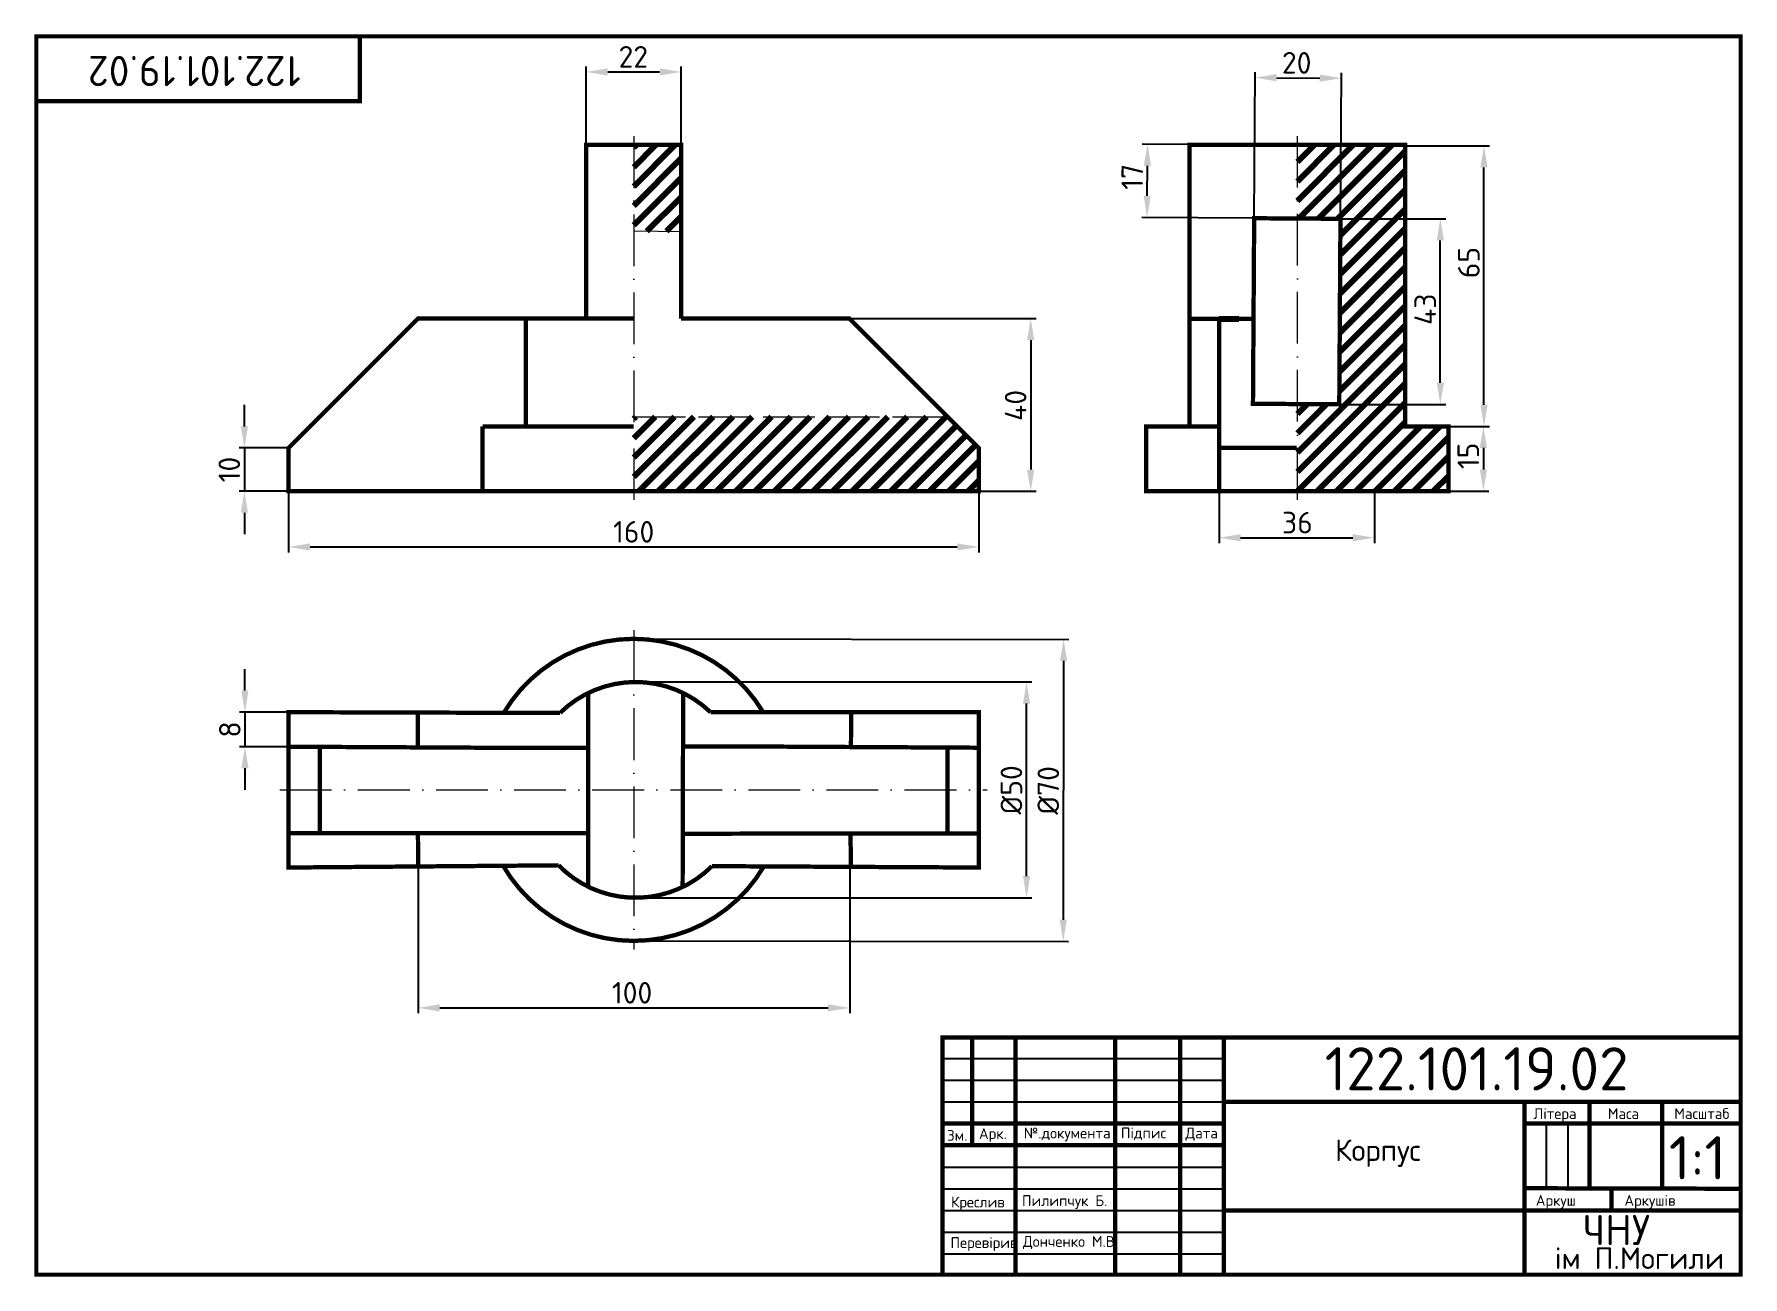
# Model space of a CAD drawing. Header units: millimetres. Extents: x 20 to 416, y 4 to 292.
import ezdxf
from ezdxf.enums import TextEntityAlignment as Align

# ---------------------------------------------------------------- set-up
doc = ezdxf.new("R2010")
doc.units = ezdxf.units.MM
doc.header["$PDMODE"] = 34
doc.header["$PDSIZE"] = -3
doc.linetypes.add('ACAD_ISO02W100', pattern=[15, 12, -3])
doc.linetypes.add('ACAD_ISO10W100', pattern=[18, 12, -3, 0, -3])
for name, color, linetype in [('Dim', 5, 'Continuous'), ('Kontur', 7, 'Continuous'), ('Osy', 1, 'ACAD_ISO10W100'), ('Strih', 114, 'ACAD_ISO02W100')]:
    doc.layers.add(name, color=color, linetype=linetype)
doc.styles.get("Standard").update_dxf_attribs({"font": 'isocpeur.ttf'})
doc.dimstyles.new('ESKD_', dxfattribs={"dimtxt": 5, "dimasz": 5, "dimexe": 1.25, "dimexo": 0, "dimgap": 1, "dimtad": 1, "dimtoh": 1, "dimdec": 1, "dimtxsty": 'Standard', "dimcen": 2.5, "dimclrd": 256, "dimclre": 256, "dimclrt": 256, "dimadec": 0, "dimazin": 0, "dimtfac": 1, "dimtdec": 1, "dimtmove": 0, "dimatfit": 3, "dimfxl": 1, "dimtfillclr": 256, "dimlwd": -1, "dimlwe": -1, "dimarcsym": 0})

# ---------------------------------------------------------------- blocks, each defined once
blk = doc.blocks.new('*D1')
at = {"layer": 'Defpoints', "color": 0, "lineweight": -3, "transparency": 16777216}
for p in [(78.44, 186.6), (238.44, 186.6), (238.44, 173.66)]:
    blk.add_point(p, dxfattribs=at)
at = {"layer": 'Dim', "transparency": 16777216}
for p, q in [((78.44, 186.6), (78.44, 172.41)), ((238.44, 186.6), (238.44, 172.41)), ((83.44, 173.66), (233.44, 173.66))]:
    blk.add_line(p, q, dxfattribs=at)
at = {"layer": 'Dim', "lineweight": -3, "transparency": 16777216}
for points in [[(83.44, 174.49), (83.44, 172.83), (78.44, 173.66)], [(233.44, 174.49), (233.44, 172.83), (238.44, 173.66)]]:
    blk.add_solid(points, dxfattribs=at)
at = {"layer": 'Dim', "lineweight": 211, "transparency": 16777216, "insert": (158.44, 177.16), "char_height": 5, "attachment_point": 5}
blk.add_mtext('160', dxfattribs=at)
blk = doc.blocks.new('*D2')
at = {"layer": 'Defpoints', "color": 0, "transparency": 16777216}
for p in [(294.1, 186.6), (330.1, 186.6), (330.1, 175.8)]:
    blk.add_point(p, dxfattribs=at)
at = {"layer": 'Dim', "transparency": 16777216}
for p, q in [((294.1, 186.6), (294.1, 174.55)), ((330.1, 186.6), (330.1, 174.55)), ((299.1, 175.8), (325.1, 175.8))]:
    blk.add_line(p, q, dxfattribs=at)
for points in [[(299.1, 176.63), (299.1, 174.96), (294.1, 175.8)], [(325.1, 176.63), (325.1, 174.96), (330.1, 175.8)]]:
    blk.add_solid(points, dxfattribs=at)
at = {"layer": 'Dim', "lineweight": 211, "transparency": 16777216, "insert": (312.27, 179.3), "char_height": 5, "attachment_point": 5}
blk.add_mtext('36', dxfattribs=at)
blk = doc.blocks.new('*D3')
at = {"layer": 'Defpoints', "color": 0, "transparency": 16777216}
for p in [(78.44, 135.36), (68.34, 127.36), (78.44, 127.36)]:
    blk.add_point(p, dxfattribs=at)
at = {"layer": 'Dim', "transparency": 16777216}
for p, q in [((68.34, 140.36), (68.34, 145.36)), ((78.44, 135.36), (67.09, 135.36)), ((68.34, 135.36), (68.34, 127.36)), ((78.44, 127.36), (67.09, 127.36)), ((68.34, 122.36), (68.34, 117.36))]:
    blk.add_line(p, q, dxfattribs=at)
for points in [[(67.51, 140.36), (69.18, 140.36), (68.34, 135.36)], [(67.51, 122.36), (69.18, 122.36), (68.34, 127.36)]]:
    blk.add_solid(points, dxfattribs=at)
at = {"layer": 'Dim', "lineweight": 211, "transparency": 16777216, "insert": (64.84, 131.36), "char_height": 5, "attachment_point": 5, "rotation": 90}
blk.add_mtext('8', dxfattribs=at)
blk = doc.blocks.new('*D4')
at = {"layer": 'Defpoints', "color": 0, "transparency": 16777216}
for p in [(322.46, 282.29), (302.25, 249.84), (322.25, 249.71)]:
    blk.add_point(p, dxfattribs=at)
at = {"layer": 'Dim', "transparency": 16777216}
for p, q in [((302.25, 249.84), (302.47, 283.68)), ((307.47, 282.39), (317.46, 282.33)), ((322.25, 249.71), (322.47, 283.54))]:
    blk.add_line(p, q, dxfattribs=at)
for points in [[(307.47, 283.23), (307.46, 281.56), (302.47, 282.43)], [(317.47, 283.16), (317.46, 281.49), (322.46, 282.29)]]:
    blk.add_solid(points, dxfattribs=at)
at = {"layer": 'Dim', "lineweight": 211, "transparency": 16777216, "insert": (312.1, 285.86), "char_height": 5, "attachment_point": 5, "rotation": 359.6252}
blk.add_mtext('20', dxfattribs=at)
blk = doc.blocks.new('*D5')
at = {"layer": 'Defpoints', "color": 0, "transparency": 16777216}
for p in [(158.9, 142.36), (249.49, 142.36), (158.9, 92.36)]:
    blk.add_point(p, dxfattribs=at)
at = {"layer": 'Dim', "transparency": 16777216}
for p, q in [((158.9, 142.36), (250.74, 142.36)), ((249.49, 97.36), (249.49, 137.36)), ((158.9, 92.36), (250.74, 92.36))]:
    blk.add_line(p, q, dxfattribs=at)
for points in [[(248.66, 137.36), (250.33, 137.36), (249.49, 142.36)], [(248.66, 97.36), (250.33, 97.36), (249.49, 92.36)]]:
    blk.add_solid(points, dxfattribs=at)
at = {"layer": 'Dim', "lineweight": 211, "transparency": 16777216, "insert": (245.99, 117.36), "char_height": 5, "attachment_point": 5, "rotation": 90}
blk.add_mtext('%%C50', dxfattribs=at)
blk = doc.blocks.new('*D6')
at = {"layer": 'Defpoints', "color": 0, "transparency": 16777216}
for p in [(337.25, 266.6), (355.51, 266.6), (337.25, 201.6)]:
    blk.add_point(p, dxfattribs=at)
at = {"layer": 'Dim', "transparency": 16777216}
for p, q in [((337.25, 266.6), (356.76, 266.6)), ((355.51, 206.6), (355.51, 261.6)), ((337.25, 201.6), (356.76, 201.6))]:
    blk.add_line(p, q, dxfattribs=at)
for points in [[(354.68, 261.6), (356.34, 261.6), (355.51, 266.6)], [(354.68, 206.6), (356.34, 206.6), (355.51, 201.6)]]:
    blk.add_solid(points, dxfattribs=at)
at = {"layer": 'Dim', "lineweight": 211, "transparency": 16777216, "insert": (352.01, 239.56), "char_height": 5, "attachment_point": 5, "rotation": 90}
blk.add_mtext('65', dxfattribs=at)
blk = doc.blocks.new('*D7')
at = {"layer": 'Defpoints', "color": 0, "transparency": 16777216}
for p in [(321.97, 249.71), (345.39, 249.71), (321.97, 206.71)]:
    blk.add_point(p, dxfattribs=at)
at = {"layer": 'Dim', "transparency": 16777216}
for p, q in [((321.97, 249.71), (346.64, 249.71)), ((345.39, 211.71), (345.39, 244.71)), ((321.97, 206.71), (346.64, 206.71))]:
    blk.add_line(p, q, dxfattribs=at)
for points in [[(344.56, 244.71), (346.23, 244.71), (345.39, 249.71)], [(344.56, 211.71), (346.23, 211.71), (345.39, 206.71)]]:
    blk.add_solid(points, dxfattribs=at)
at = {"layer": 'Dim', "lineweight": 211, "transparency": 16777216, "insert": (341.89, 228.75), "char_height": 5, "attachment_point": 5, "rotation": 90}
blk.add_mtext('43', dxfattribs=at)
blk = doc.blocks.new('*D8')
at = {"layer": 'Defpoints', "color": 0, "transparency": 16777216}
for p in [(208.44, 226.6), (208.44, 186.6), (250.46, 186.6)]:
    blk.add_point(p, dxfattribs=at)
at = {"layer": 'Dim', "transparency": 16777216}
for p, q in [((208.44, 226.6), (251.71, 226.6)), ((250.46, 221.6), (250.46, 191.6)), ((208.44, 186.6), (251.71, 186.6))]:
    blk.add_line(p, q, dxfattribs=at)
for points in [[(249.62, 221.6), (251.29, 221.6), (250.46, 226.6)], [(249.62, 191.6), (251.29, 191.6), (250.46, 186.6)]]:
    blk.add_solid(points, dxfattribs=at)
at = {"layer": 'Dim', "lineweight": 211, "transparency": 16777216, "insert": (246.96, 206.46), "char_height": 5, "attachment_point": 5, "rotation": 90}
blk.add_mtext('40', dxfattribs=at)
blk = doc.blocks.new('*D9')
at = {"layer": 'Defpoints', "color": 0, "transparency": 16777216}
for p in [(277.54, 267), (302.36, 266.84), (302.25, 249.84)]:
    blk.add_point(p, dxfattribs=at)
at = {"layer": 'Dim', "transparency": 16777216}
for p, q in [((302.36, 266.84), (276.29, 267.01)), ((277.46, 255), (277.51, 262)), ((302.25, 249.84), (276.18, 250.01))]:
    blk.add_line(p, q, dxfattribs=at)
for points in [[(276.67, 262.01), (278.34, 262), (277.54, 267)], [(276.63, 255.01), (278.29, 255), (277.43, 250)]]:
    blk.add_solid(points, dxfattribs=at)
at = {"layer": 'Dim', "lineweight": 211, "transparency": 16777216, "insert": (273.99, 259.43), "char_height": 5, "attachment_point": 5, "rotation": 89.6252}
blk.add_mtext('17', dxfattribs=at)
blk = doc.blocks.new('*D10')
at = {"layer": 'Defpoints', "color": 0, "transparency": 16777216}
for p in [(169.44, 283.75), (147.44, 266.84), (169.44, 266.84)]:
    blk.add_point(p, dxfattribs=at)
at = {"layer": 'Dim', "transparency": 16777216}
for p, q in [((147.44, 266.84), (147.44, 285)), ((152.44, 283.75), (164.44, 283.75)), ((169.44, 266.84), (169.44, 285))]:
    blk.add_line(p, q, dxfattribs=at)
for points in [[(152.44, 284.58), (152.44, 282.92), (147.44, 283.75)], [(164.44, 284.58), (164.44, 282.92), (169.44, 283.75)]]:
    blk.add_solid(points, dxfattribs=at)
at = {"layer": 'Dim', "lineweight": 211, "transparency": 16777216, "insert": (158.36, 287.25), "char_height": 5, "attachment_point": 5}
blk.add_mtext('22', dxfattribs=at)
blk = doc.blocks.new('*D11')
at = {"layer": 'Defpoints', "color": 0, "transparency": 16777216}
for p in [(347.25, 201.6), (347.25, 186.6), (355.37, 186.6)]:
    blk.add_point(p, dxfattribs=at)
at = {"layer": 'Dim', "transparency": 16777216}
for p, q in [((347.25, 201.6), (356.62, 201.6)), ((355.37, 196.6), (355.37, 191.6)), ((347.25, 186.6), (356.62, 186.6))]:
    blk.add_line(p, q, dxfattribs=at)
for points in [[(354.54, 196.6), (356.2, 196.6), (355.37, 201.6)], [(354.54, 191.6), (356.2, 191.6), (355.37, 186.6)]]:
    blk.add_solid(points, dxfattribs=at)
at = {"layer": 'Dim', "lineweight": 211, "transparency": 16777216, "insert": (351.87, 194.75), "char_height": 5, "attachment_point": 5, "rotation": 90}
blk.add_mtext('15', dxfattribs=at)
blk = doc.blocks.new('*D12')
at = {"layer": 'Defpoints', "color": 0, "transparency": 16777216}
for p in [(78.44, 196.6), (68.23, 186.6), (78.44, 186.6)]:
    blk.add_point(p, dxfattribs=at)
at = {"layer": 'Dim', "transparency": 16777216}
for p, q in [((68.23, 201.6), (68.23, 206.6)), ((78.44, 196.6), (66.98, 196.6)), ((68.23, 196.6), (68.23, 186.6)), ((78.44, 186.6), (66.98, 186.6)), ((68.23, 181.6), (68.23, 176.6))]:
    blk.add_line(p, q, dxfattribs=at)
for points in [[(67.4, 201.6), (69.06, 201.6), (68.23, 196.6)], [(67.4, 181.6), (69.06, 181.6), (68.23, 186.6)]]:
    blk.add_solid(points, dxfattribs=at)
at = {"layer": 'Dim', "lineweight": 211, "transparency": 16777216, "insert": (64.73, 191.6), "char_height": 5, "attachment_point": 5, "rotation": 90}
blk.add_mtext('10', dxfattribs=at)
blk = doc.blocks.new('*D13')
at = {"layer": 'Defpoints', "color": 0, "transparency": 16777216}
for p in [(158.44, 152.36), (158.36, 82.36), (257.99, 82.24)]:
    blk.add_point(p, dxfattribs=at)
at = {"layer": 'Dim', "transparency": 16777216}
for p, q in [((158.44, 152.36), (259.33, 152.24)), ((258.07, 147.24), (258, 87.24)), ((158.36, 82.36), (259.24, 82.24))]:
    blk.add_line(p, q, dxfattribs=at)
for points in [[(257.24, 147.24), (258.91, 147.24), (258.08, 152.24)], [(257.17, 87.24), (258.83, 87.24), (257.99, 82.24)]]:
    blk.add_solid(points, dxfattribs=at)
at = {"layer": 'Dim', "lineweight": 211, "transparency": 16777216, "insert": (254.54, 117.24), "char_height": 5, "attachment_point": 5, "rotation": 89.9307}
blk.add_mtext('%%C70', dxfattribs=at)
blk = doc.blocks.new('*D14')
at = {"layer": 'Defpoints', "color": 0, "lineweight": -3, "transparency": 16777216}
for p in [(108.51, 99.6), (208.51, 99.6), (208.51, 66.83)]:
    blk.add_point(p, dxfattribs=at)
at = {"layer": 'Dim', "transparency": 16777216}
for p, q in [((108.51, 99.6), (108.51, 65.58)), ((208.51, 99.6), (208.51, 65.58)), ((113.51, 66.83), (203.51, 66.83))]:
    blk.add_line(p, q, dxfattribs=at)
at = {"layer": 'Dim', "lineweight": -3, "transparency": 16777216}
for points in [[(113.51, 67.67), (113.51, 66), (108.51, 66.83)], [(203.51, 67.67), (203.51, 66), (208.51, 66.83)]]:
    blk.add_solid(points, dxfattribs=at)
at = {"layer": 'Dim', "lineweight": 211, "transparency": 16777216, "insert": (158.07, 70.33), "char_height": 5, "attachment_point": 5}
blk.add_mtext('100', dxfattribs=at)

msp = doc.modelspace()

# ---------------------------------------------------------------- hatches: boundary and pattern name
at = {"layer": 'Kontur', "lineweight": 211}
h = msp.add_hatch(dxfattribs=at)
h.set_pattern_fill('ANSI31', color=256)
h.paths.add_polyline_path([(158.44, 203.84), (158.44, 186.6), (238.44, 186.6), (238.44, 196.6), (231.21, 203.84)])
h.paths.add_polyline_path([(158.44, 246.84), (169.44, 246.84), (169.44, 266.84), (158.44, 266.84)])
h = msp.add_hatch(dxfattribs=at)
h.set_pattern_fill('ANSI31', color=256)
h.paths.add_polyline_path([(347.25, 201.6), (337.25, 201.6), (337.25, 266.84), (312.27, 266.84), (312.27, 249.77), (322.25, 249.71), (321.97, 206.71), (312.27, 206.77), (312.27, 186.6), (347.25, 186.6)])

# ---------------------------------------------------------------- linework, layer by layer
msp.add_line((294.1, 226.5), (298.7, 226.5), dxfattribs=at)
at = {"layer": 'Kontur'}
for p, q in [((236.86, 60), (236.86, 34.98)), ((246.94, 60), (246.94, 5)), ((270.02, 60), (270.02, 5)), ((285.13, 60), (285.13, 5)), ((295.21, 60), (295.21, 5)), ((230, 55.12), (295.21, 55.12)), ((230, 50.09), (295.21, 50.09)), ((230, 45.05), (295.21, 45.05)), ((415, 45.05), (295.21, 45.05)), ((364.88, 45.05), (364.88, 5)), ((379.99, 45.05), (379.99, 24.91)), ((396.78, 45.05), (396.78, 24.91)), ((230, 40.02), (295.21, 40.02)), ((415, 40.02), (364.88, 40.02)), ((369.92, 40.02), (369.92, 24.91)), ((374.96, 40.02), (374.96, 24.91)), ((230, 34.98), (295.21, 34.98)), ((230, 29.95), (295.21, 29.95)), ((230, 24.91), (295.21, 24.91)), ((415, 24.91), (364.88, 24.91)), ((385.03, 19.88), (385.03, 24.91)), ((396.78, 24.91), (396.78, 24.91)), ((230, 19.88), (295.21, 19.88)), ((415, 19.88), (295.21, 19.88)), ((230, 14.85), (295.21, 14.85)), ((230, 9.81), (295.21, 9.81))]:
    msp.add_line(p, q, dxfattribs=at)
at = {"layer": 'Kontur', "const_width": 1}
for points in [[(20, 5), (415, 5), (415, 292), (20, 292)], [(20, 277), (95, 277), (95, 292), (20, 292)]]:
    msp.add_lwpolyline(points, close=True, dxfattribs=at)
for points in [[(147.44, 226.84), (147.44, 266.84), (169.44, 266.84), (169.44, 226.6)], [(287.25, 201.6), (277.25, 201.6), (277.25, 186.6), (347.25, 186.6), (347.25, 201.6), (337.25, 201.6), (337.25, 266.84), (287.25, 266.84), (287.25, 201.6)], [(301.97, 206.84), (302.25, 249.84), (322.25, 249.71), (321.97, 206.71), (301.97, 206.84)], [(133.44, 226.6), (133.44, 201.6)], [(294.1, 226.56), (294.1, 186.6)], [(294.1, 226.5), (302.1, 226.5)], [(123.44, 201.6), (158.44, 201.6)], [(123.44, 201.6), (123.44, 186.6)], [(287.25, 201.6), (294.1, 201.6)], [(294.1, 196.6), (312.1, 196.6)], [(147.9, 139.81), (147.9, 94.91)], [(169.91, 139.81), (169.79, 94.85)], [(141.37, 135.18), (78.44, 135.36), (78.44, 99.36), (141.04, 99.87)], [(108.44, 135.27), (108.44, 127.2)], [(176.58, 99.68), (238.44, 99.36), (238.44, 135.36), (176.25, 135.36)], [(208.84, 135.36), (208.8, 127.29)], [(78.44, 127.36), (124.83, 127.12)], [(85.68, 127.2), (85.71, 107.37)], [(191.98, 127.38), (238.4, 127.13)], [(231.21, 127.12), (231.21, 107.36)], [(78.44, 107.36), (124.9, 107.36)], [(108.44, 107.36), (108.51, 99.6)], [(191.95, 107.23), (238.44, 107.23)], [(208.8, 99.36), (208.69, 107.23)], [(415, 5), (415, 60), (230, 60), (230, 5)], [(236.86, 34.98), (236.86, 60)], [(246.94, 5), (246.94, 60)], [(270.02, 5), (270.02, 60)], [(285.13, 5), (285.13, 60)], [(295.21, 5), (295.21, 60)], [(295.21, 45.05), (415, 45.05)], [(364.88, 5), (364.88, 45.05)], [(379.99, 24.91), (379.99, 45.05)], [(396.78, 24.95), (396.78, 45.05)], [(230, 40.02), (295.21, 40.02)], [(415, 40.02), (364.88, 40.02)], [(230, 34.98), (295.21, 34.98)], [(364.88, 25.03), (415, 24.91)], [(385.03, 19.88), (385.03, 24.91)], [(295.21, 19.88), (415, 19.88)]]:
    msp.add_lwpolyline(points, dxfattribs=at)
at = {"layer": 'Kontur', "lineweight": 211, "const_width": 1}
for points in [[(158.44, 226.6), (108.44, 226.6), (78.44, 196.6), (78.44, 186.6), (238.44, 186.6), (238.44, 196.6), (208.44, 226.6), (169.44, 226.6)], [(294.1, 226.5), (287.25, 226.5)], [(124.83, 127.12), (147.9, 127.12)], [(191.96, 127.38), (169.87, 127.38)], [(124.9, 107.36), (147.9, 107.36)], [(169.82, 107.18), (191.95, 107.23)]]:
    msp.add_lwpolyline(points, dxfattribs=at)
for points in [[(128.34, 135.22, -0.567902), (188.46, 135.36, 0.919358)], [(141.37, 135.18, -0.40644), (176.25, 135.36, 0.258793)], [(128.19, 99.76, 0.573701), (188.61, 99.62, -7.373336)], [(141.04, 99.87, 0.417379), (176.58, 99.68, 1)]]:
    msp.add_lwpolyline(points, format="xyb", dxfattribs=at)
at = {"layer": 'Osy', "lineweight": 0}
for points in [[(158.44, 268.84), (158.44, 184.6)], [(312.27, 184.6), (312.27, 268.84)], [(158.44, 154.36), (158.51, 80.36)], [(76.44, 117.36), (240.35, 117.36)]]:
    msp.add_lwpolyline(points, dxfattribs=at)
at = {"layer": 'Strih', "lineweight": 0}
for points in [[(169.44, 246.72), (158.49, 246.84)], [(158.44, 203.84), (231.21, 203.84)]]:
    msp.add_lwpolyline(points, dxfattribs=at)

# ---------------------------------------------------------------- texts
at = {"layer": 'Kontur'}
msp.add_text('122.101.19.02', height=7, rotation=180, dxfattribs=at).set_placement((81.3, 287.46))
for s, height, p in [('122.101.19.02', 10, (318.58, 47.7)), ('Зм.', 2.5, (231.08, 36.04)), ('Арк.', 2.5, (238.47, 36.45)), ('№.документа', 2.5, (248.85, 36.57)), ('Підпис', 2.5, (271.36, 36.6)), ('Дата', 2.5, (286.32, 36.57)), ('1:1', 10, (398.36, 27.09)), ('Креслив', 2.5, (232, 20.59)), ('Пилипчук Б.', 2.5, (248.42, 20.91)), ('Аркушів', 2.5, (388.05, 20.96)), ('ЧНУ', 7, (378.44, 11.86)), ('Перевірив', 2.5, (231.87, 11.18)), ('Донченко М.В.', 2.5, (248.67, 11.44)), ('ім П.Могили', 5, (371.9, 6.31))]:
    msp.add_text(s, height=height, dxfattribs=at).set_placement(p)
for s, height, p in [('Літера', 2.5, (371.97, 41.08)), ('Маса', 2.5, (387.83, 41.08)), ('Масштаб', 2.5, (406.01, 41.08)), ('Корпус', 5, (330.86, 31.35)), ('Аркуш', 2.5, (372.17, 20.96))]:
    msp.add_text(s, height=height, dxfattribs=at).set_placement(p, align=Align.CENTER)

# ---------------------------------------------------------------- dimensions: what is measured, and where the dimension line sits
at = {"layer": 'Dim', "lineweight": 211}
for base, p1, p2, picture, middle in [((169.44, 283.75), (147.44, 266.84), (169.44, 266.84), '*D10', (158.36, 283.75)), ((238.44, 173.66), (78.44, 186.6), (238.44, 186.6), '*D1', (158.44, 173.66)), ((330.1, 175.8), (294.1, 186.6), (330.1, 186.6), '*D2', (312.27, 175.8)), ((208.51, 66.83), (108.51, 99.6), (208.51, 99.6), '*D14', (158.07, 66.83))]:
    dim = msp.add_linear_dim(base=base, p1=p1, p2=p2, dimstyle='ESKD_', dxfattribs=at)
    dim.commit()
    dim.dimension.update_dxf_attribs({"geometry": picture, "text_midpoint": middle, "dimtype": 160})
for base, p1, p2, angle, picture, middle, dimtype in [((322.46, 282.29), (302.25, 249.84), (322.25, 249.71), 359.6252, '*D4', (312.08, 282.36), 161), ((277.54, 267), (302.25, 249.84), (302.36, 266.84), 89.6252, '*D9', (277.49, 259.41), 161), ((355.51, 266.6), (337.25, 201.6), (337.25, 266.6), 90, '*D6', (355.51, 239.56), 160), ((345.39, 249.71), (321.97, 206.71), (321.97, 249.71), 90, '*D7', (345.39, 228.75), 160), ((250.46, 186.6), (208.44, 226.6), (208.44, 186.6), 90, '*D8', (250.46, 206.46), 160), ((68.23, 186.6), (78.44, 196.6), (78.44, 186.6), 90, '*D12', (68.23, 191.6), 160), ((355.37, 186.6), (347.25, 201.6), (347.25, 186.6), 90, '*D11', (355.37, 194.75), 160), ((68.34, 127.36), (78.44, 135.36), (78.44, 127.36), 90, '*D3', (68.34, 131.36), 160)]:
    dim = msp.add_linear_dim(base=base, p1=p1, p2=p2, angle=angle, dimstyle='ESKD_', dxfattribs=at)
    dim.commit()
    dim.dimension.update_dxf_attribs({"geometry": picture, "text_midpoint": middle, "dimtype": dimtype})
for base, p1, p2, angle, picture, middle, dimtype in [((257.99, 82.24), (158.44, 152.36), (158.36, 82.36), 269.9307, '*D13', (258.04, 117.23), 161), ((249.49, 142.36), (158.9, 92.36), (158.9, 142.36), 90, '*D5', (249.49, 117.36), 160)]:
    dim = msp.add_linear_dim(base=base, p1=p1, p2=p2, angle=angle, text='%%C<>', dimstyle='ESKD_', dxfattribs=at)
    dim.commit()
    dim.dimension.update_dxf_attribs({"geometry": picture, "text_midpoint": middle, "dimtype": dimtype})

doc.saveas('drawing.dxf')
